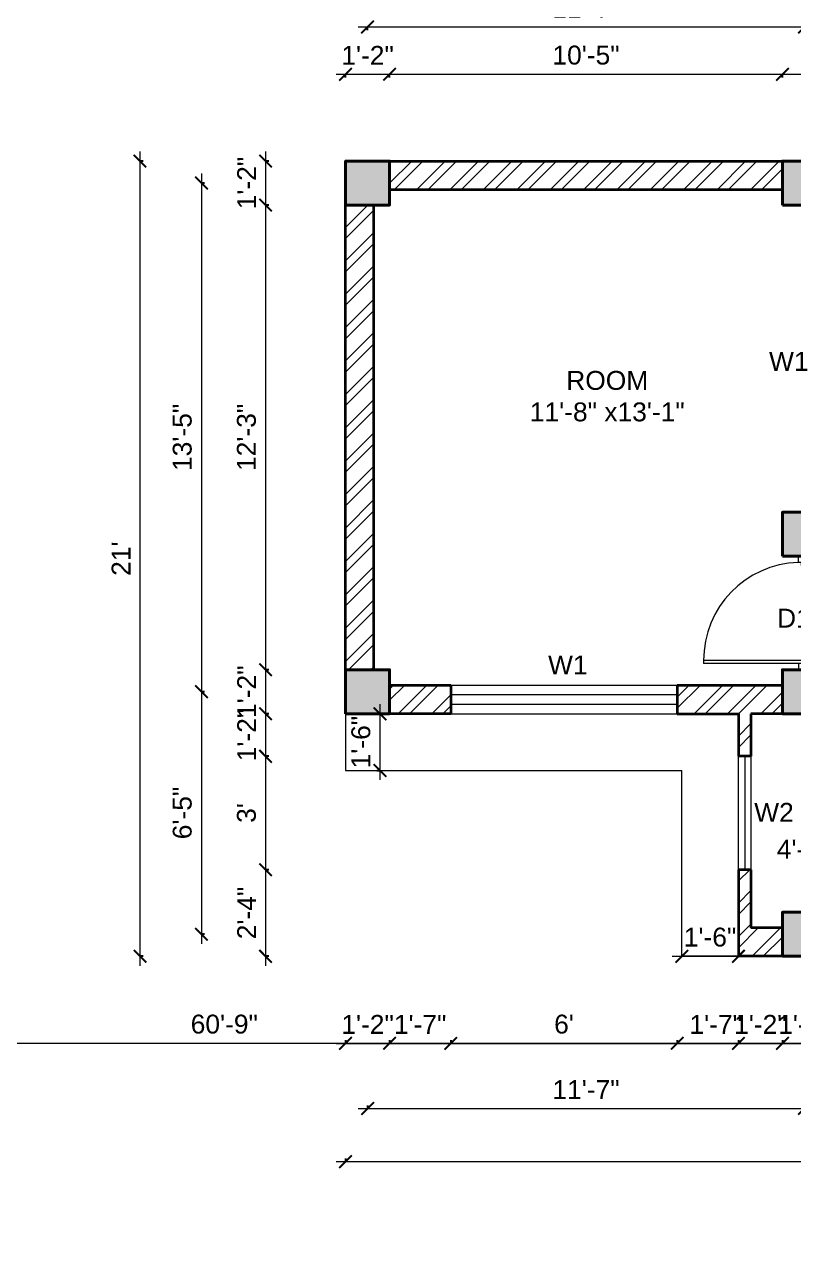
# Model space of a CAD drawing. Header units: inches. Extents: x -12071822 to 12321209, y -1222525 to 1319227.
# Drawn here: x 117803.9 to 118048.4, y 46331.4 to 46716.7 of the extents above; entities that cross this region are included whole.
import ezdxf

# ---------------------------------------------------------------- set-up
doc = ezdxf.new("R2010")
doc.units = ezdxf.units.IN
doc.header["$MEASUREMENT"] = 0
doc.header["$PDMODE"] = 35
for name, color, linetype, lineweight in [('Column', 181, 'Continuous', 40), ('Dimension', 130, 'Continuous', 9), ('Hatch', 9, 'Continuous', 9), ('Stairs', 61, 'Continuous', 18), ('TEXT', 255, 'Continuous', 35), ('Walls', 11, 'Continuous', 35), ('Windows', 151, 'Continuous', 15)]:
    doc.layers.add(name, color=color, linetype=linetype, lineweight=lineweight)
doc.styles.get("Standard").update_dxf_attribs({"font": 'arial.ttf'})
doc.dimstyles.get("Standard").update_dxf_attribs({"dimtxt": 6, "dimasz": 4, "dimexe": 0, "dimexo": 6, "dimgap": 3, "dimtad": 1, "dimdec": 0, "dimzin": 0, "dimdsep": 46, "dimlunit": 4, "dimtxsty": 'Standard', "dimblk": 'ARCHTICK', "dimcen": 0.09, "dimdle": 3, "dimclrd": 256, "dimadec": 0, "dimazin": 0, "dimtfac": 1, "dimtdec": 0, "dimtofl": 0, "dimtmove": 0, "dimatfit": 3, "dimfxl": 1, "dimfxlon": 1, "dimtolj": 1, "dimtzin": 0, "dimlwd": -1, "dimarcsym": 0})
pattern_1 = [(45, (-4681.406, 7867.5356), (-5.30330086, 5.30330086), []), (45, (-4677.8704, 7867.5356), (-5.30330086, 5.30330086), [])]

# ---------------------------------------------------------------- blocks, each defined once
blk = doc.blocks.new('colm')
at = {"layer": 'Hatch'}
h = blk.add_hatch(color=256, dxfattribs=at)
h.dxf.hatch_style = 1
h.paths.add_polyline_path([(66705.71, 8319.73), (66705.71, 8307.73), (66717.71, 8307.73), (66717.71, 8319.73)])
at = {"layer": 'Column'}
blk.add_lwpolyline([(66705.71, 8307.73), (66717.71, 8307.73), (66717.71, 8319.73), (66705.71, 8319.73)], close=True, dxfattribs=at)
blk = doc.blocks.new('GFFGS')
at = {"layer": 'Windows'}
for p, q in [((97915.22, 19628.63), (97915.22, 19658.74)), ((97916.19, 19658.74), (97915.22, 19658.74)), ((97916.19, 19627.65), (97916.19, 19658.77)), ((97915.22, 19628.63), (97913.27, 19628.63)), ((97913.27, 19628.63), (97913.27, 19624.73)), ((97915.22, 19627.65), (97915.22, 19628.63)), ((97916.19, 19627.65), (97915.22, 19627.65)), ((97916.19, 19624.73), (97916.19, 19627.65)), ((97946.35, 19624.73), (97946.35, 19627.65)), ((97946.35, 19627.65), (97947.32, 19627.65)), ((97947.32, 19627.65), (97947.32, 19628.63)), ((97947.32, 19628.63), (97949.27, 19628.63)), ((97949.27, 19628.63), (97949.27, 19624.73)), ((97913.27, 19624.73), (97916.19, 19624.73)), ((97949.27, 19624.73), (97946.35, 19624.73))]:
    blk.add_line(p, q, dxfattribs=at)
blk.add_arc((97916.25, 19627.66), 31.08, 1.7801, 90.1235, dxfattribs=at)
blk = doc.blocks.new('_ArchTick')
at = {"color": 0, "linetype": 'ByBlock', "const_width": 0.15}
blk.add_lwpolyline([(-0.5, -0.5), (0.5, 0.5)], dxfattribs=at)
blk = doc.blocks.new('*D1918')
at = {"layer": 'Defpoints', "color": 0, "transparency": 16777216}
for p in [(117920, 46700.77), (117906, 46673.24), (117920, 46673.24)]:
    blk.add_point(p, dxfattribs=at)
at = {"layer": 'Dimension', "transparency": 16777216}
blk.add_line((117903, 46700.77), (117923, 46700.77), dxfattribs=at)
at = {"layer": 'Dimension', "color": 0, "lineweight": -2, "transparency": 16777216}
for p, q in [((117906, 46699.77), (117906, 46700.77)), ((117920, 46699.77), (117920, 46700.77))]:
    blk.add_line(p, q, dxfattribs=at)
at = {"layer": 'Dimension', "transparency": 16777216, "xscale": 4, "yscale": 4, "zscale": 4, "rotation": 180}
blk.add_blockref('_ArchTick', (117906, 46700.77), dxfattribs=at)
at = {"layer": 'Dimension', "transparency": 16777216, "xscale": 4, "yscale": 4, "zscale": 4}
blk.add_blockref('_ArchTick', (117920, 46700.77), dxfattribs=at)
at = {"layer": 'Dimension', "color": 0, "lineweight": -2, "transparency": 16777216, "insert": (117913, 46706.78), "char_height": 6, "attachment_point": 5}
blk.add_mtext('\\A1;1\'-2"', dxfattribs=at)
blk = doc.blocks.new('*D1919')
at = {"layer": 'Defpoints', "color": 0, "transparency": 16777216}
for p in [(118044.81, 46700.77), (117920, 46673.24), (118044.81, 46673.24)]:
    blk.add_point(p, dxfattribs=at)
at = {"layer": 'Dimension', "transparency": 16777216}
blk.add_line((117917, 46700.77), (118047.81, 46700.77), dxfattribs=at)
at = {"layer": 'Dimension', "color": 0, "lineweight": -2, "transparency": 16777216}
for p, q in [((117920, 46699.77), (117920, 46700.77)), ((118044.81, 46699.77), (118044.81, 46700.77))]:
    blk.add_line(p, q, dxfattribs=at)
at = {"layer": 'Dimension', "transparency": 16777216, "xscale": 4, "yscale": 4, "zscale": 4, "rotation": 180}
blk.add_blockref('_ArchTick', (117920, 46700.77), dxfattribs=at)
at = {"layer": 'Dimension', "transparency": 16777216, "xscale": 4, "yscale": 4, "zscale": 4}
blk.add_blockref('_ArchTick', (118044.81, 46700.77), dxfattribs=at)
at = {"layer": 'Dimension', "color": 0, "lineweight": -2, "transparency": 16777216, "insert": (117982.4, 46706.83), "char_height": 6, "attachment_point": 5}
blk.add_mtext('\\A1;10\'-5"', dxfattribs=at)
blk = doc.blocks.new('*D1922')
at = {"layer": 'Defpoints', "color": 0, "transparency": 16777216}
for p in [(118051.81, 46715.79), (117913, 46673.24), (118051.81, 46673.24)]:
    blk.add_point(p, dxfattribs=at)
at = {"layer": 'Dimension', "transparency": 16777216}
blk.add_line((117910, 46715.79), (118054.81, 46715.79), dxfattribs=at)
at = {"layer": 'Dimension', "color": 0, "lineweight": -2, "transparency": 16777216}
for p, q in [((117913, 46714.79), (117913, 46715.79)), ((118051.81, 46714.79), (118051.81, 46715.79))]:
    blk.add_line(p, q, dxfattribs=at)
at = {"layer": 'Dimension', "transparency": 16777216, "xscale": 4, "yscale": 4, "zscale": 4, "rotation": 180}
blk.add_blockref('_ArchTick', (117913, 46715.79), dxfattribs=at)
at = {"layer": 'Dimension', "transparency": 16777216, "xscale": 4, "yscale": 4, "zscale": 4}
blk.add_blockref('_ArchTick', (118051.81, 46715.79), dxfattribs=at)
at = {"layer": 'Dimension', "color": 0, "lineweight": -2, "transparency": 16777216, "insert": (117982.4, 46721.8), "char_height": 6, "attachment_point": 5}
blk.add_mtext('\\A1;11\'-7"', dxfattribs=at)
blk = doc.blocks.new('*D1835')
at = {"layer": 'Defpoints', "color": 0, "transparency": 16777216}
for p in [(118405.69, 46732.36), (117906, 46673.24), (118405.69, 46673.24)]:
    blk.add_point(p, dxfattribs=at)
at = {"layer": 'Dimension', "transparency": 16777216}
blk.add_line((117903, 46732.36), (118408.69, 46732.36), dxfattribs=at)
at = {"layer": 'Dimension', "color": 0, "lineweight": -2, "transparency": 16777216}
for p, q in [((117906, 46731.36), (117906, 46732.36)), ((118405.69, 46731.36), (118405.69, 46732.36))]:
    blk.add_line(p, q, dxfattribs=at)
at = {"layer": 'Dimension', "transparency": 16777216, "xscale": 4, "yscale": 4, "zscale": 4, "rotation": 180}
blk.add_blockref('_ArchTick', (117906, 46732.36), dxfattribs=at)
at = {"layer": 'Dimension', "transparency": 16777216, "xscale": 4, "yscale": 4, "zscale": 4}
blk.add_blockref('_ArchTick', (118405.69, 46732.36), dxfattribs=at)
at = {"layer": 'Dimension', "color": 0, "lineweight": -2, "transparency": 16777216, "insert": (118155.84, 46738.42), "char_height": 6, "attachment_point": 5}
blk.add_mtext('\\A1;41\'-8"', dxfattribs=at)
blk = doc.blocks.new('*D1925')
at = {"layer": 'Defpoints', "color": 0, "transparency": 16777216}
for p in [(117906, 46673.24), (117880.6, 46659.24), (117906, 46659.24)]:
    blk.add_point(p, dxfattribs=at)
at = {"layer": 'Dimension', "transparency": 16777216}
blk.add_line((117880.6, 46676.24), (117880.6, 46656.24), dxfattribs=at)
at = {"layer": 'Dimension', "color": 0, "lineweight": -2, "transparency": 16777216}
for p, q in [((117881.6, 46673.24), (117880.6, 46673.24)), ((117881.6, 46659.24), (117880.6, 46659.24))]:
    blk.add_line(p, q, dxfattribs=at)
at = {"layer": 'Dimension', "transparency": 16777216, "xscale": 4, "yscale": 4, "zscale": 4}
for p, rotation in [((117880.6, 46673.24), 90), ((117880.6, 46659.24), 270)]:
    blk.add_blockref('_ArchTick', p, dxfattribs=dict(at, rotation=rotation))
at = {"layer": 'Dimension', "color": 0, "lineweight": -2, "transparency": 16777216, "insert": (117874.58, 46666.24), "char_height": 6, "attachment_point": 5, "rotation": 90}
blk.add_mtext('\\A1;1\'-2"', dxfattribs=at)
blk = doc.blocks.new('*D1926')
at = {"layer": 'Defpoints', "color": 0, "transparency": 16777216}
for p in [(117906, 46659.24), (117880.6, 46511.74), (117906, 46511.74)]:
    blk.add_point(p, dxfattribs=at)
at = {"layer": 'Dimension', "transparency": 16777216}
blk.add_line((117880.6, 46662.24), (117880.6, 46508.74), dxfattribs=at)
at = {"layer": 'Dimension', "color": 0, "lineweight": -2, "transparency": 16777216}
for p, q in [((117881.6, 46659.24), (117880.6, 46659.24)), ((117881.6, 46511.74), (117880.6, 46511.74))]:
    blk.add_line(p, q, dxfattribs=at)
at = {"layer": 'Dimension', "transparency": 16777216, "xscale": 4, "yscale": 4, "zscale": 4}
for p, rotation in [((117880.6, 46659.24), 90), ((117880.6, 46511.74), 270)]:
    blk.add_blockref('_ArchTick', p, dxfattribs=dict(at, rotation=rotation))
at = {"layer": 'Dimension', "color": 0, "lineweight": -2, "transparency": 16777216, "insert": (117874.53, 46585.49), "char_height": 6, "attachment_point": 5, "rotation": 90}
blk.add_mtext('\\A1;12\'-3"', dxfattribs=at)
blk = doc.blocks.new('*D1927')
at = {"layer": 'Defpoints', "color": 0, "transparency": 16777216}
for p in [(117906, 46511.74), (117880.6, 46497.74), (117906, 46497.74)]:
    blk.add_point(p, dxfattribs=at)
at = {"layer": 'Dimension', "transparency": 16777216}
blk.add_line((117880.6, 46514.74), (117880.6, 46494.74), dxfattribs=at)
at = {"layer": 'Dimension', "color": 0, "lineweight": -2, "transparency": 16777216}
for p, q in [((117881.6, 46511.74), (117880.6, 46511.74)), ((117881.6, 46497.74), (117880.6, 46497.74))]:
    blk.add_line(p, q, dxfattribs=at)
at = {"layer": 'Dimension', "transparency": 16777216, "xscale": 4, "yscale": 4, "zscale": 4}
for p, rotation in [((117880.6, 46511.74), 90), ((117880.6, 46497.74), 270)]:
    blk.add_blockref('_ArchTick', p, dxfattribs=dict(at, rotation=rotation))
at = {"layer": 'Dimension', "color": 0, "lineweight": -2, "transparency": 16777216, "insert": (117874.58, 46504.74), "char_height": 6, "attachment_point": 5, "rotation": 90}
blk.add_mtext('\\A1;1\'-2"', dxfattribs=at)
blk = doc.blocks.new('*D1928')
at = {"layer": 'Defpoints', "color": 0, "transparency": 16777216}
for p in [(117906, 46497.74), (117880.6, 46484.24), (118030.81, 46484.24)]:
    blk.add_point(p, dxfattribs=at)
at = {"layer": 'Dimension', "transparency": 16777216}
blk.add_line((117880.6, 46500.74), (117880.6, 46481.24), dxfattribs=at)
at = {"layer": 'Dimension', "color": 0, "lineweight": -2, "transparency": 16777216}
for p, q in [((117881.6, 46497.74), (117880.6, 46497.74)), ((117881.6, 46484.24), (117880.6, 46484.24))]:
    blk.add_line(p, q, dxfattribs=at)
at = {"layer": 'Dimension', "transparency": 16777216, "xscale": 4, "yscale": 4, "zscale": 4}
for p, rotation in [((117880.6, 46497.74), 90), ((117880.6, 46484.24), 270)]:
    blk.add_blockref('_ArchTick', p, dxfattribs=dict(at, rotation=rotation))
at = {"layer": 'Dimension', "color": 0, "lineweight": -2, "transparency": 16777216, "insert": (117874.58, 46490.99), "char_height": 6, "attachment_point": 5, "rotation": 90}
blk.add_mtext('\\A1;1\'-2"', dxfattribs=at)
blk = doc.blocks.new('*D1929')
at = {"layer": 'Defpoints', "color": 0, "transparency": 16777216}
for p in [(118030.81, 46484.24), (117880.6, 46448.24), (118030.81, 46448.24)]:
    blk.add_point(p, dxfattribs=at)
at = {"layer": 'Dimension', "transparency": 16777216}
blk.add_line((117880.6, 46487.24), (117880.6, 46445.24), dxfattribs=at)
at = {"layer": 'Dimension', "color": 0, "lineweight": -2, "transparency": 16777216}
for p, q in [((117881.6, 46484.24), (117880.6, 46484.24)), ((117881.6, 46448.24), (117880.6, 46448.24))]:
    blk.add_line(p, q, dxfattribs=at)
at = {"layer": 'Dimension', "transparency": 16777216, "xscale": 4, "yscale": 4, "zscale": 4}
for p, rotation in [((117880.6, 46484.24), 90), ((117880.6, 46448.24), 270)]:
    blk.add_blockref('_ArchTick', p, dxfattribs=dict(at, rotation=rotation))
at = {"layer": 'Dimension', "color": 0, "lineweight": -2, "transparency": 16777216, "insert": (117874.53, 46466.24), "char_height": 6, "attachment_point": 5, "rotation": 90}
blk.add_mtext("\\A1;3'", dxfattribs=at)
blk = doc.blocks.new('*D1930')
at = {"layer": 'Defpoints', "color": 0, "transparency": 16777216}
for p in [(118030.81, 46448.24), (117880.6, 46420.74), (118030.81, 46420.74)]:
    blk.add_point(p, dxfattribs=at)
at = {"layer": 'Dimension', "transparency": 16777216}
blk.add_line((117880.6, 46451.24), (117880.6, 46417.74), dxfattribs=at)
at = {"layer": 'Dimension', "color": 0, "lineweight": -2, "transparency": 16777216}
for p, q in [((117881.6, 46448.24), (117880.6, 46448.24)), ((117881.6, 46420.74), (117880.6, 46420.74))]:
    blk.add_line(p, q, dxfattribs=at)
at = {"layer": 'Dimension', "transparency": 16777216, "xscale": 4, "yscale": 4, "zscale": 4}
for p, rotation in [((117880.6, 46448.24), 90), ((117880.6, 46420.74), 270)]:
    blk.add_blockref('_ArchTick', p, dxfattribs=dict(at, rotation=rotation))
at = {"layer": 'Dimension', "color": 0, "lineweight": -2, "transparency": 16777216, "insert": (117874.58, 46434.49), "char_height": 6, "attachment_point": 5, "rotation": 90}
blk.add_mtext('\\A1;2\'-4"', dxfattribs=at)
blk = doc.blocks.new('*D1931')
at = {"layer": 'Defpoints', "color": 0, "transparency": 16777216}
for p in [(117906, 46666.24), (117860.2, 46504.74), (117906, 46504.74)]:
    blk.add_point(p, dxfattribs=at)
at = {"layer": 'Dimension', "transparency": 16777216}
blk.add_line((117860.2, 46669.24), (117860.2, 46501.74), dxfattribs=at)
at = {"layer": 'Dimension', "color": 0, "lineweight": -2, "transparency": 16777216}
for p, q in [((117861.2, 46666.24), (117860.2, 46666.24)), ((117861.2, 46504.74), (117860.2, 46504.74))]:
    blk.add_line(p, q, dxfattribs=at)
at = {"layer": 'Dimension', "transparency": 16777216, "xscale": 4, "yscale": 4, "zscale": 4}
for p, rotation in [((117860.2, 46666.24), 90), ((117860.2, 46504.74), 270)]:
    blk.add_blockref('_ArchTick', p, dxfattribs=dict(at, rotation=rotation))
at = {"layer": 'Dimension', "color": 0, "lineweight": -2, "transparency": 16777216, "insert": (117854.13, 46585.49), "char_height": 6, "attachment_point": 5, "rotation": 90}
blk.add_mtext('\\A1;13\'-5"', dxfattribs=at)
blk = doc.blocks.new('*D1932')
at = {"layer": 'Defpoints', "color": 0, "transparency": 16777216}
for p in [(117906, 46504.74), (117860.2, 46427.74), (118044.81, 46427.74)]:
    blk.add_point(p, dxfattribs=at)
at = {"layer": 'Dimension', "transparency": 16777216}
blk.add_line((117860.2, 46507.74), (117860.2, 46424.74), dxfattribs=at)
at = {"layer": 'Dimension', "color": 0, "lineweight": -2, "transparency": 16777216}
for p, q in [((117861.2, 46504.74), (117860.2, 46504.74)), ((117861.2, 46427.74), (117860.2, 46427.74))]:
    blk.add_line(p, q, dxfattribs=at)
at = {"layer": 'Dimension', "transparency": 16777216, "xscale": 4, "yscale": 4, "zscale": 4}
for p, rotation in [((117860.2, 46504.74), 90), ((117860.2, 46427.74), 270)]:
    blk.add_blockref('_ArchTick', p, dxfattribs=dict(at, rotation=rotation))
at = {"layer": 'Dimension', "color": 0, "lineweight": -2, "transparency": 16777216, "insert": (117854.13, 46466.24), "char_height": 6, "attachment_point": 5, "rotation": 90}
blk.add_mtext('\\A1;6\'-5"', dxfattribs=at)
blk = doc.blocks.new('*D1836')
at = {"layer": 'Defpoints', "color": 0, "transparency": 16777216}
for p in [(117906, 46673.24), (117840.68, 46420.74), (118030.81, 46420.74)]:
    blk.add_point(p, dxfattribs=at)
at = {"layer": 'Dimension', "transparency": 16777216}
blk.add_line((117840.68, 46676.24), (117840.68, 46417.74), dxfattribs=at)
at = {"layer": 'Dimension', "color": 0, "lineweight": -2, "transparency": 16777216}
for p, q in [((117841.68, 46673.24), (117840.68, 46673.24)), ((117841.68, 46420.74), (117840.68, 46420.74))]:
    blk.add_line(p, q, dxfattribs=at)
at = {"layer": 'Dimension', "transparency": 16777216, "xscale": 4, "yscale": 4, "zscale": 4}
for p, rotation in [((117840.68, 46673.24), 90), ((117840.68, 46420.74), 270)]:
    blk.add_blockref('_ArchTick', p, dxfattribs=dict(at, rotation=rotation))
at = {"layer": 'Dimension', "color": 0, "lineweight": -2, "transparency": 16777216, "insert": (117834.67, 46546.99), "char_height": 6, "attachment_point": 5, "rotation": 90}
blk.add_mtext("\\A1;21'", dxfattribs=at)
blk = doc.blocks.new('*D1837')
at = {"layer": 'Defpoints', "color": 0, "transparency": 16777216}
for p in [(117906, 46497.74), (117920, 46497.74), (117920, 46393.1)]:
    blk.add_point(p, dxfattribs=at)
at = {"layer": 'Dimension', "transparency": 16777216}
blk.add_line((117903, 46393.1), (117923, 46393.1), dxfattribs=at)
at = {"layer": 'Dimension', "color": 0, "lineweight": -2, "transparency": 16777216}
for p, q in [((117906, 46394.1), (117906, 46393.1)), ((117920, 46394.1), (117920, 46393.1))]:
    blk.add_line(p, q, dxfattribs=at)
at = {"layer": 'Dimension', "transparency": 16777216, "xscale": 4, "yscale": 4, "zscale": 4, "rotation": 180}
blk.add_blockref('_ArchTick', (117906, 46393.1), dxfattribs=at)
at = {"layer": 'Dimension', "transparency": 16777216, "xscale": 4, "yscale": 4, "zscale": 4}
blk.add_blockref('_ArchTick', (117920, 46393.1), dxfattribs=at)
at = {"layer": 'Dimension', "color": 0, "lineweight": -2, "transparency": 16777216, "insert": (117913, 46399.12), "char_height": 6, "attachment_point": 5}
blk.add_mtext('\\A1;1\'-2"', dxfattribs=at)
blk = doc.blocks.new('*D1933')
at = {"layer": 'Defpoints', "color": 0, "transparency": 16777216}
for p in [(118011.4, 46497.74), (118030.81, 46420.74), (118030.81, 46393.1)]:
    blk.add_point(p, dxfattribs=at)
at = {"layer": 'Dimension', "transparency": 16777216}
blk.add_line((118008.4, 46393.1), (118033.81, 46393.1), dxfattribs=at)
at = {"layer": 'Dimension', "color": 0, "lineweight": -2, "transparency": 16777216}
for p, q in [((118011.4, 46394.1), (118011.4, 46393.1)), ((118030.81, 46394.1), (118030.81, 46393.1))]:
    blk.add_line(p, q, dxfattribs=at)
at = {"layer": 'Dimension', "transparency": 16777216, "xscale": 4, "yscale": 4, "zscale": 4, "rotation": 180}
blk.add_blockref('_ArchTick', (118011.4, 46393.1), dxfattribs=at)
at = {"layer": 'Dimension', "transparency": 16777216, "xscale": 4, "yscale": 4, "zscale": 4}
blk.add_blockref('_ArchTick', (118030.81, 46393.1), dxfattribs=at)
at = {"layer": 'Dimension', "color": 0, "lineweight": -2, "transparency": 16777216, "insert": (118023.61, 46399.12), "char_height": 6, "attachment_point": 5}
blk.add_mtext('\\A1;1\'-7"', dxfattribs=at)
blk = doc.blocks.new('*D1934')
at = {"layer": 'Defpoints', "color": 0, "transparency": 16777216}
for p in [(118030.81, 46420.74), (118044.81, 46420.74), (118044.81, 46393.1)]:
    blk.add_point(p, dxfattribs=at)
at = {"layer": 'Dimension', "transparency": 16777216}
blk.add_line((118027.81, 46393.1), (118047.81, 46393.1), dxfattribs=at)
at = {"layer": 'Dimension', "color": 0, "lineweight": -2, "transparency": 16777216}
for p, q in [((118030.81, 46394.1), (118030.81, 46393.1)), ((118044.81, 46394.1), (118044.81, 46393.1))]:
    blk.add_line(p, q, dxfattribs=at)
at = {"layer": 'Dimension', "transparency": 16777216, "xscale": 4, "yscale": 4, "zscale": 4, "rotation": 180}
blk.add_blockref('_ArchTick', (118030.81, 46393.1), dxfattribs=at)
at = {"layer": 'Dimension', "transparency": 16777216, "xscale": 4, "yscale": 4, "zscale": 4}
blk.add_blockref('_ArchTick', (118044.81, 46393.1), dxfattribs=at)
at = {"layer": 'Dimension', "color": 0, "lineweight": -2, "transparency": 16777216, "insert": (118037.81, 46399.12), "char_height": 6, "attachment_point": 5}
blk.add_mtext('\\A1;1\'-2"', dxfattribs=at)
blk = doc.blocks.new('*D1935')
at = {"layer": 'Defpoints', "color": 0, "transparency": 16777216}
for p in [(118044.81, 46420.74), (118058.81, 46420.74), (118058.81, 46393.1)]:
    blk.add_point(p, dxfattribs=at)
at = {"layer": 'Dimension', "transparency": 16777216}
blk.add_line((118041.81, 46393.1), (118061.81, 46393.1), dxfattribs=at)
at = {"layer": 'Dimension', "color": 0, "lineweight": -2, "transparency": 16777216}
for p, q in [((118044.81, 46394.1), (118044.81, 46393.1)), ((118058.81, 46394.1), (118058.81, 46393.1))]:
    blk.add_line(p, q, dxfattribs=at)
at = {"layer": 'Dimension', "transparency": 16777216, "xscale": 4, "yscale": 4, "zscale": 4, "rotation": 180}
blk.add_blockref('_ArchTick', (118044.81, 46393.1), dxfattribs=at)
at = {"layer": 'Dimension', "transparency": 16777216, "xscale": 4, "yscale": 4, "zscale": 4}
blk.add_blockref('_ArchTick', (118058.81, 46393.1), dxfattribs=at)
at = {"layer": 'Dimension', "color": 0, "lineweight": -2, "transparency": 16777216, "insert": (118051.81, 46399.12), "char_height": 6, "attachment_point": 5}
blk.add_mtext('\\A1;1\'-2"', dxfattribs=at)
blk = doc.blocks.new('*D1939')
at = {"layer": 'Defpoints', "color": 0, "transparency": 16777216}
for p in [(117913, 46497.74), (118051.81, 46420.74), (118051.81, 46372.41)]:
    blk.add_point(p, dxfattribs=at)
at = {"layer": 'Dimension', "transparency": 16777216}
blk.add_line((117910, 46372.41), (118054.81, 46372.41), dxfattribs=at)
at = {"layer": 'Dimension', "color": 0, "lineweight": -2, "transparency": 16777216}
for p, q in [((117913, 46373.41), (117913, 46372.41)), ((118051.81, 46373.41), (118051.81, 46372.41))]:
    blk.add_line(p, q, dxfattribs=at)
at = {"layer": 'Dimension', "transparency": 16777216, "xscale": 4, "yscale": 4, "zscale": 4, "rotation": 180}
blk.add_blockref('_ArchTick', (117913, 46372.41), dxfattribs=at)
at = {"layer": 'Dimension', "transparency": 16777216, "xscale": 4, "yscale": 4, "zscale": 4}
blk.add_blockref('_ArchTick', (118051.81, 46372.41), dxfattribs=at)
at = {"layer": 'Dimension', "color": 0, "lineweight": -2, "transparency": 16777216, "insert": (117982.4, 46378.42), "char_height": 6, "attachment_point": 5}
blk.add_mtext('\\A1;11\'-7"', dxfattribs=at)
blk = doc.blocks.new('*D1838')
at = {"layer": 'Defpoints', "color": 0, "transparency": 16777216}
for p in [(117906, 46497.74), (118405.69, 46420.74), (118405.69, 46355.54)]:
    blk.add_point(p, dxfattribs=at)
at = {"layer": 'Dimension', "color": 0, "lineweight": -2, "transparency": 16777216}
for p, q in [((117906, 46356.54), (117906, 46355.54)), ((118405.69, 46356.54), (118405.69, 46355.54))]:
    blk.add_line(p, q, dxfattribs=at)
at = {"layer": 'Dimension', "transparency": 16777216}
blk.add_line((117903, 46355.54), (118408.69, 46355.54), dxfattribs=at)
at = {"layer": 'Dimension', "transparency": 16777216, "xscale": 4, "yscale": 4, "zscale": 4, "rotation": 180}
blk.add_blockref('_ArchTick', (117906, 46355.54), dxfattribs=at)
at = {"layer": 'Dimension', "transparency": 16777216, "xscale": 4, "yscale": 4, "zscale": 4}
blk.add_blockref('_ArchTick', (118405.69, 46355.54), dxfattribs=at)
at = {"layer": 'Dimension', "color": 0, "lineweight": -2, "transparency": 16777216, "insert": (118155.84, 46361.6), "char_height": 6, "attachment_point": 5}
blk.add_mtext('\\A1;41\'-8"', dxfattribs=at)
blk = doc.blocks.new('*D1945')
at = {"layer": 'Defpoints', "color": 0, "transparency": 16777216}
for p in [(118191.81, 46700.77), (118044.81, 46673.24), (118191.81, 46664.24)]:
    blk.add_point(p, dxfattribs=at)
at = {"layer": 'Dimension', "transparency": 16777216}
blk.add_line((118041.81, 46700.77), (118194.81, 46700.77), dxfattribs=at)
at = {"layer": 'Dimension', "color": 0, "lineweight": -2, "transparency": 16777216}
for p, q in [((118044.81, 46699.77), (118044.81, 46700.77)), ((118191.81, 46699.77), (118191.81, 46700.77))]:
    blk.add_line(p, q, dxfattribs=at)
at = {"layer": 'Dimension', "transparency": 16777216, "xscale": 4, "yscale": 4, "zscale": 4, "rotation": 180}
blk.add_blockref('_ArchTick', (118044.81, 46700.77), dxfattribs=at)
at = {"layer": 'Dimension', "transparency": 16777216, "xscale": 4, "yscale": 4, "zscale": 4}
blk.add_blockref('_ArchTick', (118191.81, 46700.77), dxfattribs=at)
at = {"layer": 'Dimension', "color": 0, "transparency": 16777216, "insert": (118118.31, 46706.84), "char_height": 6, "attachment_point": 5}
blk.add_mtext('\\A1;12\'-3"', dxfattribs=at)
blk = doc.blocks.new('*D1845')
at = {"layer": 'Defpoints', "color": 0, "transparency": 16777216}
for p in [(117920, 46497.74), (117939.4, 46497.74), (117939.4, 46393.1)]:
    blk.add_point(p, dxfattribs=at)
at = {"layer": 'Dimension', "transparency": 16777216}
blk.add_line((117917, 46393.1), (117942.4, 46393.1), dxfattribs=at)
at = {"layer": 'Dimension', "color": 0, "lineweight": -2, "transparency": 16777216}
for p, q in [((117920, 46394.1), (117920, 46393.1)), ((117939.4, 46394.1), (117939.4, 46393.1))]:
    blk.add_line(p, q, dxfattribs=at)
at = {"layer": 'Dimension', "transparency": 16777216, "xscale": 4, "yscale": 4, "zscale": 4, "rotation": 180}
blk.add_blockref('_ArchTick', (117920, 46393.1), dxfattribs=at)
at = {"layer": 'Dimension', "transparency": 16777216, "xscale": 4, "yscale": 4, "zscale": 4}
blk.add_blockref('_ArchTick', (117939.4, 46393.1), dxfattribs=at)
at = {"layer": 'Dimension', "color": 0, "transparency": 16777216, "insert": (117929.7, 46399.12), "char_height": 6, "attachment_point": 5}
blk.add_mtext('\\A1;1\'-7"', dxfattribs=at)
blk = doc.blocks.new('*D1950')
at = {"layer": 'Defpoints', "color": 0, "transparency": 16777216}
for p in [(117939.4, 46497.74), (118011.4, 46497.74), (118011.4, 46393.1)]:
    blk.add_point(p, dxfattribs=at)
at = {"layer": 'Dimension', "transparency": 16777216}
blk.add_line((117936.4, 46393.1), (118014.4, 46393.1), dxfattribs=at)
at = {"layer": 'Dimension', "color": 0, "lineweight": -2, "transparency": 16777216}
for p, q in [((117939.4, 46394.1), (117939.4, 46393.1)), ((118011.4, 46394.1), (118011.4, 46393.1))]:
    blk.add_line(p, q, dxfattribs=at)
at = {"layer": 'Dimension', "transparency": 16777216, "xscale": 4, "yscale": 4, "zscale": 4, "rotation": 180}
blk.add_blockref('_ArchTick', (117939.4, 46393.1), dxfattribs=at)
at = {"layer": 'Dimension', "transparency": 16777216, "xscale": 4, "yscale": 4, "zscale": 4}
blk.add_blockref('_ArchTick', (118011.4, 46393.1), dxfattribs=at)
at = {"layer": 'Dimension', "color": 0, "transparency": 16777216, "insert": (117975.4, 46399.17), "char_height": 6, "attachment_point": 5}
blk.add_mtext("\\A1;6'", dxfattribs=at)
blk = doc.blocks.new('*D2061')
at = {"layer": 'Defpoints', "color": 0, "transparency": 16777216}
for p in [(118012.81, 46420.74), (118030.81, 46420.74), (118030.81, 46420.74)]:
    blk.add_point(p, dxfattribs=at)
at = {"layer": 'Windows', "transparency": 16777216}
blk.add_line((118009.81, 46420.74), (118033.81, 46420.74), dxfattribs=at)
at = {"layer": 'Windows', "transparency": 16777216, "xscale": 4, "yscale": 4, "zscale": 4, "rotation": 180}
blk.add_blockref('_ArchTick', (118012.81, 46420.74), dxfattribs=at)
at = {"layer": 'Windows', "transparency": 16777216, "xscale": 4, "yscale": 4, "zscale": 4}
blk.add_blockref('_ArchTick', (118030.81, 46420.74), dxfattribs=at)
at = {"layer": 'Windows', "color": 0, "transparency": 16777216, "insert": (118021.81, 46426.8), "char_height": 6, "attachment_point": 5}
blk.add_mtext('\\A1;1\'-6"', dxfattribs=at)
blk = doc.blocks.new('*D2062')
at = {"layer": 'Defpoints', "color": 0, "transparency": 16777216}
for p in [(117906, 46497.74), (117916.95, 46497.74), (117906, 46479.74)]:
    blk.add_point(p, dxfattribs=at)
at = {"layer": 'Windows', "transparency": 16777216}
blk.add_line((117916.95, 46476.74), (117916.95, 46500.74), dxfattribs=at)
at = {"layer": 'Windows', "color": 0, "lineweight": -2, "transparency": 16777216}
for p, q in [((117915.95, 46497.74), (117916.95, 46497.74)), ((117915.95, 46479.74), (117916.95, 46479.74))]:
    blk.add_line(p, q, dxfattribs=at)
at = {"layer": 'Windows', "transparency": 16777216, "xscale": 4, "yscale": 4, "zscale": 4}
for p, rotation in [((117916.95, 46497.74), 90), ((117916.95, 46479.74), 270)]:
    blk.add_blockref('_ArchTick', p, dxfattribs=dict(at, rotation=rotation))
at = {"layer": 'Windows', "color": 0, "transparency": 16777216, "insert": (117910.88, 46488.74), "char_height": 6, "attachment_point": 5, "rotation": 90}
blk.add_mtext('\\A1;1\'-6"', dxfattribs=at)
blk = doc.blocks.new('*D1884')
at = {"layer": 'Defpoints', "color": 0, "transparency": 16777216}
for p in [(118231.81, 46420.74), (117503.13, 46393.1), (117503.13, 45856.16)]:
    blk.add_point(p, dxfattribs=at)
at = {"layer": 'Dimension', "transparency": 16777216}
blk.add_line((118234.81, 46393.1), (117500.13, 46393.1), dxfattribs=at)
at = {"layer": 'Dimension', "color": 0, "lineweight": -2, "transparency": 16777216}
for p, q in [((117503.13, 46392.1), (117503.13, 46393.1)), ((118231.81, 46394.1), (118231.81, 46393.1))]:
    blk.add_line(p, q, dxfattribs=at)
at = {"layer": 'Dimension', "transparency": 16777216, "xscale": 4, "yscale": 4, "zscale": 4, "rotation": 180}
blk.add_blockref('_ArchTick', (117503.13, 46393.1), dxfattribs=at)
at = {"layer": 'Dimension', "transparency": 16777216, "xscale": 4, "yscale": 4, "zscale": 4}
blk.add_blockref('_ArchTick', (118231.81, 46393.1), dxfattribs=at)
at = {"layer": 'Dimension', "color": 0, "transparency": 16777216, "insert": (117867.47, 46399.17), "char_height": 6, "attachment_point": 5}
blk.add_mtext('\\A1;60\'-9"', dxfattribs=at)

msp = doc.modelspace()

# ---------------------------------------------------------------- hatches: boundary and pattern name
at = {"layer": 'Hatch'}
h = msp.add_hatch(dxfattribs=at)
h.set_pattern_fill('ANSI32', color=256, scale=20)
h.set_pattern_definition(pattern_1)
h.paths.add_polyline_path([(117920, 46673.24), (117920, 46664.24), (118044.81, 46664.24), (118044.81, 46673.24)])
h = msp.add_hatch(dxfattribs=at)
h.set_pattern_fill('ANSI32', color=256, scale=20)
h.set_pattern_definition(pattern_1)
h.paths.add_polyline_path([(117915, 46659.24), (117906, 46659.24), (117906, 46511.74), (117915, 46511.74)])
h = msp.add_hatch(dxfattribs=at)
h.set_pattern_fill('ANSI32', color=256, scale=20)
h.set_pattern_definition([(45, (-7301.6695, 8576.25), (-5.30330086, 5.30330086), []), (45, (-7298.134, 8576.25), (-5.30330086, 5.30330086), [])])
h.paths.add_polyline_path([(117939.4, 46497.74), (117939.4, 46506.74), (117920, 46506.74), (117920, 46497.74)])
h = msp.add_hatch(dxfattribs=at)
h.set_pattern_fill('ANSI32', color=256, scale=20)
h.set_pattern_definition(pattern_1)
h.paths.add_polyline_path([(118030.81, 46497.74), (118030.81, 46484.24), (118034.81, 46484.24), (118034.81, 46497.74), (118044.81, 46497.74), (118044.81, 46506.74), (118011.4, 46506.74), (118011.4, 46497.74)])
h = msp.add_hatch(dxfattribs=at)
h.set_pattern_fill('ANSI32', color=256, scale=20)
h.set_pattern_definition(pattern_1)
h.paths.add_polyline_path([(118034.81, 46429.74), (118034.81, 46448.24), (118030.81, 46448.24), (118030.81, 46420.74), (118044.81, 46420.74), (118044.81, 46429.74)])

# ---------------------------------------------------------------- linework, layer by layer
at = {"layer": 'Stairs'}
for p, q in [((117906, 46497.74), (117906, 46479.74)), ((117906, 46479.74), (118012.81, 46479.74)), ((118012.81, 46420.74), (118012.81, 46479.74)), ((118030.81, 46420.74), (118012.81, 46420.74))]:
    msp.add_line(p, q, dxfattribs=at)
at = {"layer": 'Walls'}
for p, q in [((117920, 46673.24), (118044.81, 46673.24)), ((117920, 46664.24), (118044.81, 46664.24)), ((117906, 46511.74), (117906, 46659.24)), ((117915, 46511.74), (117915, 46659.24)), ((117939.4, 46506.74), (117920, 46506.74)), ((117939.4, 46506.74), (117939.4, 46497.74)), ((118044.81, 46506.74), (118011.4, 46506.74)), ((118011.4, 46506.74), (118011.4, 46497.74)), ((117939.4, 46497.74), (117920, 46497.74)), ((118011.4, 46497.74), (118030.81, 46497.74)), ((118030.81, 46497.74), (118030.81, 46484.24)), ((118034.81, 46497.74), (118034.81, 46484.24)), ((118044.81, 46497.74), (118034.81, 46497.74)), ((118034.81, 46484.24), (118030.81, 46484.24)), ((118030.81, 46448.24), (118030.81, 46420.74)), ((118034.81, 46448.24), (118030.81, 46448.24)), ((118034.81, 46448.24), (118034.81, 46429.74)), ((118044.81, 46429.74), (118034.81, 46429.74)), ((118044.81, 46420.74), (118030.81, 46420.74))]:
    msp.add_line(p, q, dxfattribs=at)
at = {"layer": 'Windows'}
for p, q in [((118011.4, 46506.74), (117939.4, 46506.74)), ((118011.4, 46503.74), (117939.4, 46503.74)), ((117939.4, 46500.74), (118011.4, 46500.74)), ((117939.4, 46497.74), (118011.4, 46497.74)), ((118030.81, 46448.24), (118030.81, 46484.24)), ((118032.81, 46484.24), (118032.81, 46448.24)), ((118034.81, 46484.24), (118034.81, 46448.24))]:
    msp.add_line(p, q, dxfattribs=at)

# ---------------------------------------------------------------- block references
at = {"layer": 'Column', "xscale": 1.166666666667879, "yscale": 1.166666666667879, "zscale": 1.166666666667879}
for p in [(40082.67, 36966.89), (40221.49, 36966.89), (40221.49, 36855.39), (40082.67, 36805.39), (40221.49, 36805.39), (40221.49, 36728.39)]:
    msp.add_blockref('colm', p, dxfattribs=at)
at = {"layer": 'Windows', "rotation": 90}
msp.add_blockref('GFFGS', (137678.49, -51401.53), dxfattribs=at)

# ---------------------------------------------------------------- texts
at = {"layer": 'TEXT', "char_height": 6}
for s, width, insert, attachment_point in [('W1', 18.7269, (118040.55, 46612.62), 1), ('\\pi29.7286;ROOM\\P\\pi18.16039;11\'-8" x13\'-1"', 84.2389, (117946.38, 46590.5), 7), ('\\pi5.0988;D1', 18.7269, (118037.99, 46531.1), 1), ('W1', 18.7269, (117970.34, 46516.24), 1), ('\\pi3.34914;W2', 18.7269, (118032.49, 46469.44), 1), ('\\pi34.18972;W/C\\P\\pi22.41891;4\'-6" x5\'-8"', 84.2389, (118020.6, 46451.66), 7)]:
    msp.add_mtext_dynamic_manual_height_columns(s, width=width, gutter_width=1, heights=[0], dxfattribs=dict(at, insert=insert, attachment_point=attachment_point))

# ---------------------------------------------------------------- dimensions: what is measured, and where the dimension line sits
at = {"layer": 'Dimension', "lineweight": -2}
for base, p1, p2, picture, middle in [((118405.69, 46732.36), (117906, 46673.24), (118405.69, 46673.24), '*D1835', (118155.84, 46738.42)), ((118051.81, 46715.79), (117913, 46673.24), (118051.81, 46673.24), '*D1922', (117982.4, 46721.8)), ((118044.81, 46700.77), (117920, 46673.24), (118044.81, 46673.24), '*D1919', (117982.4, 46706.83)), ((118405.69, 46355.54), (117906, 46497.74), (118405.69, 46420.74), '*D1838', (118155.84, 46361.6)), ((118051.81, 46372.41), (117913, 46497.74), (118051.81, 46420.74), '*D1939', (117982.4, 46378.42))]:
    dim = msp.add_linear_dim(base=base, p1=p1, p2=p2, dimstyle='Standard', override={"dimtmove": 1}, dxfattribs=at)
    dim.commit()
    dim.dimension.update_dxf_attribs({"geometry": picture, "text_midpoint": middle})
for base, p1, p2, picture, middle in [((117920, 46700.77), (117906, 46673.24), (117920, 46673.24), '*D1918', (117913, 46700.77)), ((117920, 46393.1), (117906, 46497.74), (117920, 46497.74), '*D1837', (117913, 46393.1)), ((118030.81, 46393.1), (118011.4, 46497.74), (118030.81, 46420.74), '*D1933', (118023.61, 46393.1)), ((118044.81, 46393.1), (118030.81, 46420.74), (118044.81, 46420.74), '*D1934', (118037.81, 46393.1)), ((118058.81, 46393.1), (118044.81, 46420.74), (118058.81, 46420.74), '*D1935', (118051.81, 46393.1))]:
    dim = msp.add_linear_dim(base=base, p1=p1, p2=p2, dimstyle='Standard', override={"dimtmove": 1}, dxfattribs=at)
    dim.commit()
    dim.dimension.update_dxf_attribs({"geometry": picture, "text_midpoint": middle, "dimtype": 160})
at = {"layer": 'Dimension'}
for base, p1, p2, picture, middle in [((118191.81, 46700.77), (118044.81, 46673.24), (118191.81, 46664.24), '*D1945', (118118.31, 46706.84)), ((118011.4, 46393.1), (117939.4, 46497.74), (118011.4, 46497.74), '*D1950', (117975.4, 46399.17)), ((117503.13, 46393.1), (118231.81, 46420.74), (117503.13, 45856.16), '*D1884', (117867.47, 46399.17))]:
    dim = msp.add_linear_dim(base=base, p1=p1, p2=p2, dimstyle='Standard', override={"dimtmove": 1}, dxfattribs=at)
    dim.commit()
    dim.dimension.update_dxf_attribs({"geometry": picture, "text_midpoint": middle})
at = {"layer": 'Dimension', "lineweight": -2}
for base, p1, p2, picture, middle in [((117840.6845, 46420.74), (117905.9956, 46673.2376), (118030.813, 46420.74), '*D1836', (117834.6722, 46546.9888)), ((117860.1953, 46504.74), (117905.9956, 46666.2376), (117905.9956, 46504.74), '*D1931', (117854.1298, 46585.4888)), ((117880.5971, 46511.74), (117905.9956, 46659.2376), (117905.9956, 46511.74), '*D1926', (117874.5316, 46585.4888)), ((117860.2, 46427.74), (117906, 46504.74), (118044.81, 46427.74), '*D1932', (117854.13, 46466.24)), ((117880.6, 46448.24), (118030.81, 46484.24), (118030.81, 46448.24), '*D1929', (117874.53, 46466.24)), ((117880.59710725, 46420.73999611), (118030.81298185, 46448.23999611), (118030.81298185, 46420.73999611), '*D1930', (117874.58482894, 46434.48999611))]:
    dim = msp.add_linear_dim(base=base, p1=p1, p2=p2, angle=90, dimstyle='Standard', override={"dimtmove": 1}, dxfattribs=at)
    dim.commit()
    dim.dimension.update_dxf_attribs({"geometry": picture, "text_midpoint": middle})
for base, p1, p2, picture, middle in [((117880.6, 46659.24), (117906, 46673.24), (117906, 46659.24), '*D1925', (117880.6, 46666.24)), ((117880.6, 46497.74), (117906, 46511.74), (117906, 46497.74), '*D1927', (117880.6, 46504.74)), ((117880.59710725, 46484.23999611), (117905.99563241, 46497.73999611), (118030.81298185, 46484.23999611), '*D1928', (117880.59710725, 46490.98999611))]:
    dim = msp.add_linear_dim(base=base, p1=p1, p2=p2, angle=90, dimstyle='Standard', override={"dimtmove": 1}, dxfattribs=at)
    dim.commit()
    dim.dimension.update_dxf_attribs({"geometry": picture, "text_midpoint": middle, "dimtype": 160})
at = {"layer": 'Dimension'}
dim = msp.add_linear_dim(base=(117939.4, 46393.1), p1=(117920, 46497.74), p2=(117939.4, 46497.74), dimstyle='Standard', override={"dimtmove": 1}, dxfattribs=at)
dim.commit()
dim.dimension.update_dxf_attribs({"geometry": '*D1845', "text_midpoint": (117929.7, 46393.1), "dimtype": 160})
at = {"layer": 'Windows'}
dim = msp.add_linear_dim(base=(117916.95, 46497.74), p1=(117906, 46479.74), p2=(117906, 46497.74), angle=90, dimstyle='Standard', dxfattribs=at)
dim.commit()
dim.dimension.update_dxf_attribs({"geometry": '*D2062', "text_midpoint": (117916.95, 46488.74), "dimtype": 160})
dim = msp.add_linear_dim(base=(118030.81, 46420.74), p1=(118012.81, 46420.74), p2=(118030.81, 46420.74), dimstyle='Standard', dxfattribs=at)
dim.commit()
dim.dimension.update_dxf_attribs({"geometry": '*D2061', "text_midpoint": (118021.81, 46420.74), "dimtype": 160})

doc.saveas('drawing.dxf')
